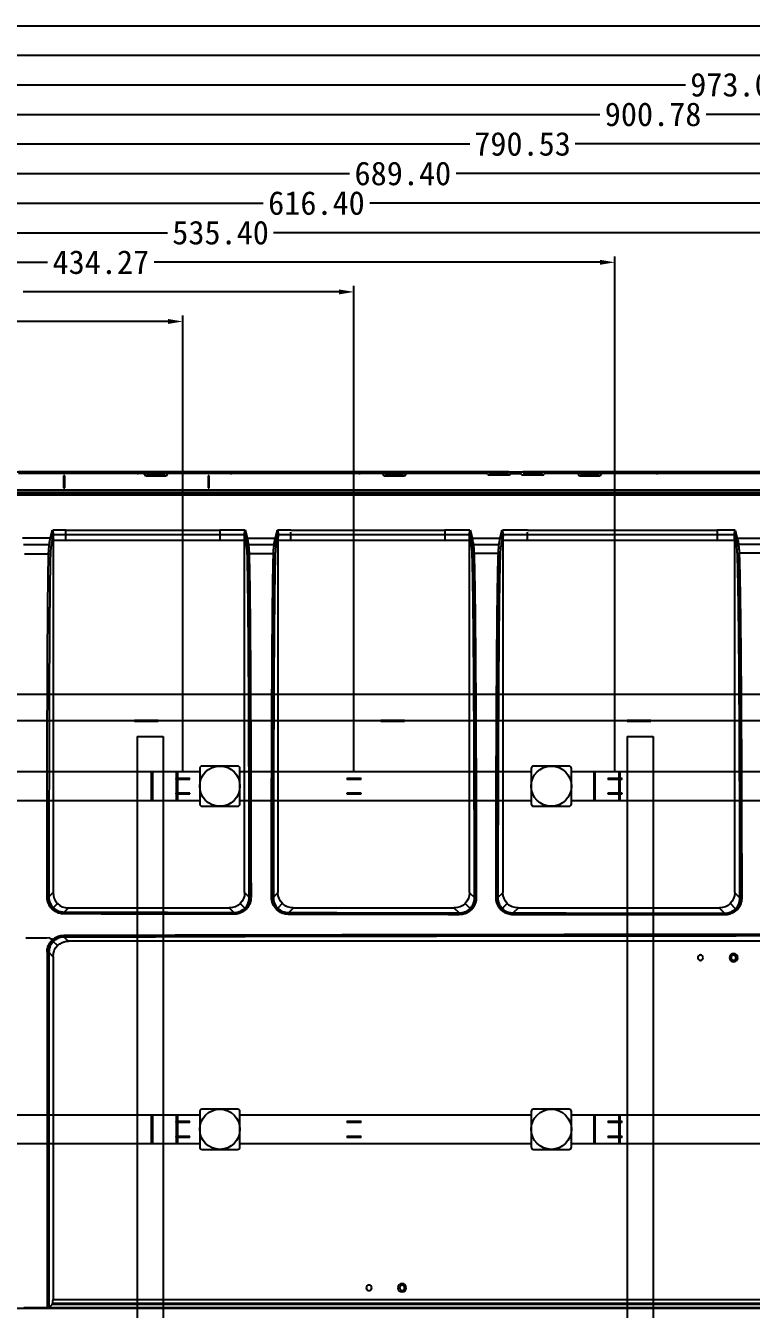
# Model space of a CAD drawing. Header units: millimetres. Extents: x 10037 to 11393, y -913 to 246.
# Drawn here: x 10353 to 10660, y -301 to 241 of the extents above; entities that cross this region are included whole.
import ezdxf

# ---------------------------------------------------------------- set-up
doc = ezdxf.new("R2010")
doc.units = ezdxf.units.MM
doc.header["$LTSCALE"] = 46.255
doc.layers.get('0').update_dxf_attribs({"linetype": 'CONTINUOUS'})
doc.layers.add('1', color=7, linetype='CONTINUOUS', true_color=0xffffff)
doc.styles.get("Standard").update_dxf_attribs({"font": 'simfang.ttf'})

msp = doc.modelspace()

# ---------------------------------------------------------------- linework, layer by layer
at = {"color": 7}
for p, q in [((10174.27, 241.16), (10701.82, 241.16)), ((10174.27, 228.66), (10668.57, 228.66)), ((10174.27, 216.16), (10632.11, 216.16)), ((10174.27, 203.66), (10595.96, 203.66)), ((11062.55, 203.66), (10640.86, 203.66)), ((10174.27, 191.16), (10541, 191.16)), ((10952.3, 191.16), (10585.56, 191.16)), ((10174.27, 178.66), (10490.24, 178.66)), ((10851.17, 178.66), (10535.2, 178.66)), ((10174.27, 166.16), (10453.74, 166.16)), ((10778.17, 166.16), (10498.7, 166.16)), ((10174.27, 153.66), (10413.33, 153.66)), ((10697.17, 153.66), (10458.11, 153.66)), ((10174.27, 141.16), (10362.65, 141.16)), ((10596.04, 141.16), (10407.66, 141.16)), ((10602.29, -74.4), (10602.29, 143.66)), ((10492.04, -74.4), (10492.04, 131.16)), ((10485.79, 128.66), (10352.34, 128.66)), ((10413.54, 116.16), (10316.3, 116.16)), ((10419.79, -74.4), (10419.79, 118.66))]:
    msp.add_line(p, q, dxfattribs=at)
at = {"color": 2}
msp.add_line((10168.02, 52.6), (11392.82, 52.6), dxfattribs=at)
at = {"color": 1}
for p, q in [((11306.42, -41.49), (10254.42, -41.49)), ((10254.42, -52.49), (11306.42, -52.49)), ((10400.52, -59.2), (10400.52, -533)), ((10400.52, -59.2), (10411.52, -59.2)), ((10411.52, -59.2), (10411.52, -533)), ((10607.52, -59.2), (10607.52, -533)), ((10607.52, -59.2), (10618.52, -59.2)), ((10618.52, -59.2), (10618.52, -533))]:
    msp.add_line(p, q, dxfattribs=at)
at = {"color": 3}
for p, q in [((10426.92, -74.2), (10304.92, -74.2)), ((10406.46, -74.2), (10406.46, -86.2)), ((10406.96, -74.2), (10406.96, -86.2)), ((10416.96, -74.2), (10416.96, -86.2)), ((10417.46, -74.2), (10417.46, -86.2)), ((10426.92, -72.7), (10426.92, -87.7)), ((10442.92, -71.7), (10427.92, -71.7)), ((10443.92, -87.7), (10443.92, -72.7)), ((10566.92, -74.2), (10443.92, -74.2)), ((10566.92, -72.7), (10566.92, -87.7)), ((10582.92, -71.7), (10567.92, -71.7)), ((10583.92, -87.7), (10583.92, -72.7)), ((10706.92, -74.2), (10583.92, -74.2)), ((10593.38, -74.2), (10593.38, -86.2)), ((10593.88, -74.2), (10593.88, -86.2)), ((10603.88, -74.2), (10603.88, -86.2)), ((10604.38, -74.2), (10604.38, -86.2)), ((10304.92, -86.2), (10426.92, -86.2)), ((10443.92, -86.2), (10566.92, -86.2)), ((10583.92, -86.2), (10706.92, -86.2)), ((10427.92, -88.7), (10442.92, -88.7)), ((10567.92, -88.7), (10582.92, -88.7)), ((10442.92, -216.7), (10427.92, -216.7)), ((10582.92, -216.7), (10567.92, -216.7)), ((10426.92, -219.2), (10304.92, -219.2)), ((10406.46, -219.2), (10406.46, -231.2)), ((10406.96, -219.2), (10406.96, -231.2)), ((10416.96, -219.2), (10416.96, -231.2)), ((10417.46, -219.2), (10417.46, -231.2)), ((10426.92, -217.7), (10426.92, -232.7)), ((10443.92, -232.7), (10443.92, -217.7)), ((10566.92, -219.2), (10443.92, -219.2)), ((10566.92, -217.7), (10566.92, -232.7)), ((10583.92, -232.7), (10583.92, -217.7)), ((10706.92, -219.2), (10583.92, -219.2)), ((10593.38, -219.2), (10593.38, -231.2)), ((10593.88, -219.2), (10593.88, -231.2)), ((10603.88, -219.2), (10603.88, -231.2)), ((10604.38, -219.2), (10604.38, -231.2)), ((10304.92, -231.2), (10426.92, -231.2)), ((10443.92, -231.2), (10566.92, -231.2)), ((10583.92, -231.2), (10706.92, -231.2)), ((10427.92, -233.7), (10442.92, -233.7)), ((10567.92, -233.7), (10582.92, -233.7))]:
    msp.add_line(p, q, dxfattribs=at)
for centre in [(10435.42, -80.2), (10575.42, -80.2), (10435.42, -225.2), (10575.42, -225.2)]:
    msp.add_circle(centre, 8.5, dxfattribs=at)
for centre, start, end in [((10427.92, -72.7), 90, 180), ((10442.92, -72.7), 0, 90), ((10567.92, -72.7), 90, 180), ((10582.92, -72.7), 0, 90), ((10427.92, -87.7), 180, 270), ((10442.92, -87.7), 270, 0), ((10567.92, -87.7), 180, 270), ((10582.92, -87.7), 270, 0), ((10427.92, -217.7), 90, 180), ((10442.92, -217.7), 0, 90), ((10567.92, -217.7), 90, 180), ((10582.92, -217.7), 0, 90), ((10427.92, -232.7), 180, 270), ((10442.92, -232.7), 270, 0), ((10567.92, -232.7), 180, 270), ((10582.92, -232.7), 270, 0)]:
    msp.add_arc(centre, 1, start, end, dxfattribs=at)
at = {"color": 7}
for points in [[(10596.04, 142.2), (10596.04, 140.12), (10602.29, 141.16)], [(10485.79, 129.7), (10485.79, 127.62), (10492.04, 128.66)], [(10413.54, 117.2), (10413.54, 115.12), (10419.79, 116.16)]]:
    msp.add_solid(points, dxfattribs=at)
at = {"layer": '1', "color": 7, "linetype": 'Continuous'}
for p, q in [((10400.42, 52.6), (10350.42, 52.6)), ((10400.42, 51.9), (10350.42, 51.9)), ((10369.92, 50.9), (10369.42, 50.9)), ((10369.42, 50.9), (10369.42, 45.9)), ((10369.92, 45.9), (10369.92, 50.9)), ((10400.42, 51.9), (10400.42, 52.6)), ((10400.92, 52.6), (10400.42, 52.6)), ((10400.42, 51.9), (10400.92, 51.9)), ((10402.42, 52.6), (10400.92, 52.6)), ((10400.92, 52.55), (10400.92, 51.95)), ((10402.42, 51.9), (10400.92, 51.9)), ((10403.42, 52.6), (10402.42, 52.6)), ((10402.42, 51.9), (10402.42, 52.6)), ((10403.42, 51.9), (10402.42, 51.9)), ((10413.42, 52.6), (10403.42, 52.6)), ((10403.42, 52.6), (10403.42, 52.2)), ((10413.42, 52.2), (10403.42, 52.2)), ((10403.42, 51.9), (10403.42, 52.2)), ((10413.42, 51.9), (10403.42, 51.9)), ((10404.13, 50.8), (10403.5, 51.9)), ((10412.7, 50.8), (10404.13, 50.8)), ((10404.42, 51.9), (10404.6, 51.6)), ((10412.24, 51.6), (10404.6, 51.6)), ((10405, 51.64), (10404.86, 51.9)), ((10411.98, 51.9), (10411.83, 51.64)), ((10412.41, 51.9), (10412.24, 51.6)), ((10413.34, 51.9), (10412.7, 50.8)), ((10414.42, 52.6), (10413.42, 52.6)), ((10413.42, 52.2), (10413.42, 52.6)), ((10413.42, 51.9), (10413.42, 52.2)), ((10414.42, 51.9), (10413.42, 51.9)), ((10439.92, 52.6), (10414.42, 52.6)), ((10414.42, 51.9), (10414.42, 52.6)), ((10439.92, 51.9), (10414.42, 51.9)), ((10430.92, 50.9), (10430.42, 50.9)), ((10430.42, 50.9), (10430.42, 45.9)), ((10430.92, 45.9), (10430.92, 50.9)), ((10440.42, 52.6), (10439.92, 52.6)), ((10439.92, 51.95), (10439.92, 52.55)), ((10439.92, 51.9), (10440.42, 51.9)), ((10494.17, 52.6), (10440.42, 52.6)), ((10440.42, 52.6), (10440.42, 51.9)), ((10494.17, 51.9), (10440.42, 51.9)), ((10494.17, 51.9), (10494.17, 52.6)), ((10494.67, 52.6), (10494.17, 52.6)), ((10494.17, 51.9), (10494.67, 51.9)), ((10503.17, 52.6), (10494.67, 52.6)), ((10494.67, 52.55), (10494.67, 51.95)), ((10503.17, 51.9), (10494.67, 51.9)), ((10504.17, 52.6), (10503.17, 52.6)), ((10503.17, 51.9), (10503.17, 52.6)), ((10504.17, 51.9), (10503.17, 51.9)), ((10514.17, 52.6), (10504.17, 52.6)), ((10504.17, 52.6), (10504.17, 52.2)), ((10514.17, 52.2), (10504.17, 52.2)), ((10504.17, 51.9), (10504.17, 52.2)), ((10514.17, 51.9), (10504.17, 51.9)), ((10504.88, 50.8), (10504.25, 51.9)), ((10513.45, 50.8), (10504.88, 50.8)), ((10505.17, 51.9), (10505.35, 51.6)), ((10512.99, 51.6), (10505.35, 51.6)), ((10505.75, 51.64), (10505.61, 51.9)), ((10512.73, 51.9), (10512.58, 51.64)), ((10513.16, 51.9), (10512.99, 51.6)), ((10514.09, 51.9), (10513.45, 50.8)), ((10515.17, 52.6), (10514.17, 52.6)), ((10514.17, 52.2), (10514.17, 52.6)), ((10514.17, 51.9), (10514.17, 52.2)), ((10515.17, 51.9), (10514.17, 51.9)), ((10549.17, 52.6), (10515.17, 52.6)), ((10515.17, 51.9), (10515.17, 52.6)), ((10548.48, 51.9), (10515.17, 51.9)), ((10548.59, 51.3), (10548.48, 51.9)), ((10548.59, 51.3), (10549.42, 51.3)), ((10550.15, 52.6), (10549.17, 52.6)), ((10549.17, 52.6), (10549.26, 52.1)), ((10549.26, 52.1), (10549.42, 52.1)), ((10549.42, 52.1), (10551.84, 52.1)), ((10549.42, 51.3), (10549.42, 52.1)), ((10549.42, 51.3), (10558, 51.3)), ((10556.43, 52.6), (10550.15, 52.6)), ((10550.16, 52.55), (10550.23, 52.15)), ((10551.92, 52.4), (10551.84, 52.1)), ((10551.84, 52.1), (10554, 52.1)), ((10553.92, 52.4), (10551.92, 52.4)), ((10554, 52.1), (10553.92, 52.4)), ((10554, 52.1), (10557.33, 52.1)), ((10556.42, 52.55), (10556.35, 52.15)), ((10557.42, 52.6), (10556.43, 52.6)), ((10557.33, 52.1), (10557.42, 52.6)), ((10557.42, 52.6), (10563.42, 52.6)), ((10558, 51.3), (10558.11, 51.9)), ((10558.11, 51.9), (10562.73, 51.9)), ((10562.84, 51.3), (10562.73, 51.9)), ((10562.84, 51.3), (10571.42, 51.3)), ((10564.4, 52.6), (10563.42, 52.6)), ((10563.51, 52.1), (10563.42, 52.6)), ((10563.51, 52.1), (10566.84, 52.1)), ((10570.68, 52.6), (10564.4, 52.6)), ((10564.41, 52.55), (10564.48, 52.15)), ((10566.92, 52.4), (10566.84, 52.1)), ((10566.84, 52.1), (10569, 52.1)), ((10568.92, 52.4), (10566.92, 52.4)), ((10569, 52.1), (10568.92, 52.4)), ((10569, 52.1), (10571.42, 52.1)), ((10570.67, 52.55), (10570.6, 52.15)), ((10571.67, 52.6), (10570.68, 52.6)), ((10571.42, 52.1), (10571.58, 52.1)), ((10571.42, 51.3), (10571.42, 52.1)), ((10571.42, 51.3), (10572.25, 51.3)), ((10571.58, 52.1), (10571.67, 52.6)), ((10585.67, 52.6), (10571.67, 52.6)), ((10572.25, 51.3), (10572.36, 51.9)), ((10585.67, 51.9), (10572.36, 51.9)), ((10586.67, 52.6), (10585.67, 52.6)), ((10585.67, 51.9), (10585.67, 52.6)), ((10586.67, 51.9), (10585.67, 51.9)), ((10596.67, 52.6), (10586.67, 52.6)), ((10586.67, 52.6), (10586.67, 52.2)), ((10596.67, 52.2), (10586.67, 52.2)), ((10586.67, 51.9), (10586.67, 52.2)), ((10596.67, 51.9), (10586.67, 51.9)), ((10587.38, 50.8), (10586.75, 51.9)), ((10595.95, 50.8), (10587.38, 50.8)), ((10587.67, 51.9), (10587.85, 51.6)), ((10595.49, 51.6), (10587.85, 51.6)), ((10588.25, 51.64), (10588.11, 51.9)), ((10595.23, 51.9), (10595.08, 51.64)), ((10595.66, 51.9), (10595.49, 51.6)), ((10596.59, 51.9), (10595.95, 50.8)), ((10597.67, 52.6), (10596.67, 52.6)), ((10596.67, 52.2), (10596.67, 52.6)), ((10596.67, 51.9), (10596.67, 52.2)), ((10597.67, 51.9), (10596.67, 51.9)), ((10619.92, 52.6), (10597.67, 52.6)), ((10597.67, 51.9), (10597.67, 52.6)), ((10619.92, 51.9), (10597.67, 51.9)), ((10620.42, 52.6), (10619.92, 52.6)), ((10619.92, 51.95), (10619.92, 52.55)), ((10619.92, 51.9), (10620.42, 51.9)), ((10704.17, 52.6), (10620.42, 52.6)), ((10620.42, 52.6), (10620.42, 51.9)), ((10704.17, 51.9), (10620.42, 51.9)), ((10178.28, 45.08), (11382.56, 45.08)), ((10178.28, 44.07), (11382.56, 44.07)), ((10178.28, 43.9), (11382.56, 43.9)), ((10369.42, 45.9), (10369.92, 45.9)), ((10430.42, 45.9), (10430.92, 45.9)), ((11381.14, 43.03), (10179.69, 43.03)), ((10179.69, 42.97), (11381.14, 42.97)), ((10363.88, 24.74), (10364.73, 27.91)), ((10370.42, 27.96), (10364.8, 27.96)), ((10370.42, 23.72), (10370.42, 27.96)), ((10370.42, 27.96), (10435.42, 27.96)), ((10446.04, 27.96), (10435.42, 27.96)), ((10435.42, 27.96), (10435.42, 23.72)), ((10446.1, 27.91), (10446.96, 24.71)), ((10458.87, 24.7), (10459.73, 27.91)), ((10465.42, 27.96), (10459.8, 27.96)), ((10465.42, 27.96), (10530.42, 27.96)), ((10465.42, 23.72), (10465.42, 27.15)), ((10541.04, 27.96), (10530.42, 27.96)), ((10530.42, 27.92), (10530.42, 23.72)), ((10541.1, 27.91), (10541.97, 24.68)), ((10553.87, 24.68), (10554.73, 27.91)), ((10565.42, 27.96), (10554.8, 27.96)), ((10565.42, 27.96), (10645.42, 27.96)), ((10565.42, 23.72), (10565.42, 27.15)), ((10653.04, 27.96), (10645.42, 27.96)), ((10645.42, 27.92), (10645.42, 23.72)), ((10653.1, 27.91), (10653.97, 24.66)), ((10352.47, 21.92), (10363.36, 21.92)), ((10364.47, 24.41), (10365.01, 26.42)), ((10365.02, 25.53), (10364.66, 24.17)), ((10364.95, 23.72), (10364.95, -125.19)), ((10365, 23.72), (10370.42, 23.72)), ((10365.09, 26.21), (10370.42, 26.21)), ((10370.42, 26.21), (10435.42, 26.21)), ((10370.42, 23.72), (10435.42, 23.72)), ((10435.42, 26.21), (10445.74, 26.21)), ((10435.42, 23.72), (10445.83, 23.72)), ((10446.19, 24.14), (10445.82, 25.53)), ((10445.83, 26.42), (10446.37, 24.38)), ((10445.88, -125.19), (10445.88, 23.72)), ((10447.47, 21.95), (10458.36, 21.95)), ((10458.85, 22.09), (10460.01, 26.42)), ((10459.04, 20.95), (10458.85, 22.09)), ((10460.02, 25.53), (10459.65, 24.14)), ((10459.95, 23.72), (10459.95, -125.19)), ((10460, 23.72), (10465.42, 23.72)), ((10460.09, 26.21), (10465.42, 26.21)), ((10465.42, 26.21), (10530.42, 26.21)), ((10465.42, 23.72), (10530.42, 23.72)), ((10530.42, 26.21), (10540.74, 26.21)), ((10530.42, 23.72), (10540.83, 23.72)), ((10541.2, 24.12), (10540.82, 25.53)), ((10540.83, 26.42), (10542.69, 19.47)), ((10540.88, -125.19), (10540.88, 23.72)), ((10542.47, 21.98), (10553.36, 21.98)), ((10554.46, 24.35), (10555.01, 26.42)), ((10555.02, 25.53), (10554.64, 24.11)), ((10554.95, 23.72), (10554.95, -125.19)), ((10555, 23.72), (10565.42, 23.72)), ((10555.09, 26.21), (10565.42, 26.21)), ((10565.42, 26.21), (10645.42, 26.21)), ((10565.42, 23.72), (10645.42, 23.72)), ((10645.42, 26.21), (10652.74, 26.21)), ((10645.42, 23.72), (10652.83, 23.72)), ((10653.2, 24.09), (10652.82, 25.53)), ((10652.83, 26.42), (10654.19, 21.33)), ((10652.88, -125.19), (10652.88, 23.72)), ((10654.47, 22.01), (10665.37, 22.01)), ((10653.76, 21.49), (10654.19, 21.33)), ((10409.42, -52.49), (10399.42, -52.49)), ((10399.42, -52.49), (10399.42, -52.7)), ((10399.42, -52.7), (10409.42, -52.7)), ((10409.42, -52.7), (10409.42, -52.49)), ((10513.42, -52.49), (10503.42, -52.49)), ((10503.42, -52.49), (10503.42, -52.7)), ((10503.42, -52.7), (10513.42, -52.7)), ((10513.42, -52.7), (10513.42, -52.49)), ((10617.42, -52.49), (10607.42, -52.49)), ((10607.42, -52.49), (10607.42, -52.7)), ((10607.42, -52.7), (10617.42, -52.7)), ((10617.42, -52.7), (10617.42, -52.49)), ((10422.79, -76.9), (10416.79, -76.9)), ((10416.79, -76.9), (10416.79, -77.2)), ((10416.79, -77.2), (10422.79, -77.2)), ((10422.79, -77.2), (10422.79, -76.9)), ((10495.04, -76.9), (10489.04, -76.9)), ((10489.04, -76.9), (10489.04, -77.2)), ((10489.04, -77.2), (10495.04, -77.2)), ((10495.04, -77.2), (10495.04, -76.9)), ((10605.29, -76.9), (10599.29, -76.9)), ((10599.29, -76.9), (10599.29, -77.2)), ((10599.29, -77.2), (10605.29, -77.2)), ((10605.29, -77.2), (10605.29, -76.9)), ((10422.79, -83.2), (10416.79, -83.2)), ((10416.79, -83.2), (10416.79, -83.5)), ((10416.79, -83.5), (10422.79, -83.5)), ((10422.79, -83.5), (10422.79, -83.2)), ((10495.04, -83.2), (10489.04, -83.2)), ((10489.04, -83.2), (10489.04, -83.5)), ((10489.04, -83.5), (10495.04, -83.5)), ((10495.04, -83.5), (10495.04, -83.2)), ((10605.29, -83.2), (10599.29, -83.2)), ((10599.29, -83.2), (10599.29, -83.5)), ((10599.29, -83.5), (10605.29, -83.5)), ((10605.29, -83.5), (10605.29, -83.2)), ((10363.25, -126.9), (10364.92, -125.23)), ((10366.79, -129.83), (10365.06, -131.56)), ((10445.96, -131.74), (10444.05, -129.83)), ((10445.92, -125.23), (10447.77, -127.09)), ((10458.05, -127.1), (10459.92, -125.23)), ((10461.79, -129.83), (10459.85, -131.77)), ((10541.12, -131.9), (10539.05, -129.83)), ((10540.92, -125.23), (10542.93, -127.24)), ((10552.89, -127.25), (10554.92, -125.23)), ((10556.79, -129.83), (10554.7, -131.92)), ((10653.24, -132.02), (10651.05, -129.83)), ((10652.92, -125.23), (10655.05, -127.36)), ((10371.39, -131.7), (10369.7, -133.39)), ((10371.42, -131.67), (10439.41, -131.67)), ((10441.29, -133.55), (10439.45, -131.7)), ((10466.39, -131.7), (10464.5, -133.59)), ((10466.42, -131.67), (10534.41, -131.67)), ((10536.46, -133.71), (10534.45, -131.7)), ((10561.39, -131.7), (10559.35, -133.74)), ((10561.42, -131.67), (10646.41, -131.67)), ((10648.58, -133.83), (10646.45, -131.7)), ((10366.79, -147.57), (10365.06, -145.84)), ((10369.7, -144.01), (10371.39, -145.7)), ((10370.78, -143.93), (10408.29, -143.88)), ((11189.41, -145.74), (10371.42, -145.74)), ((10363.05, -150.47), (10363.08, -300.61)), ((10364.92, -152.17), (10363.25, -150.5)), ((10364.95, -152.21), (10364.95, -297.19)), ((10651.36, -152.7), (10650.66, -152.7)), ((10653.48, -152.7), (10654.18, -152.7)), ((10422.79, -221.9), (10416.79, -221.9)), ((10416.79, -221.9), (10416.79, -222.2)), ((10416.79, -222.2), (10422.79, -222.2)), ((10422.79, -222.2), (10422.79, -221.9)), ((10495.04, -221.9), (10489.04, -221.9)), ((10489.04, -221.9), (10489.04, -222.2)), ((10489.04, -222.2), (10495.04, -222.2)), ((10495.04, -222.2), (10495.04, -221.9)), ((10605.29, -221.9), (10599.29, -221.9)), ((10599.29, -221.9), (10599.29, -222.2)), ((10599.29, -222.2), (10605.29, -222.2)), ((10605.29, -222.2), (10605.29, -221.9)), ((10422.79, -228.2), (10416.79, -228.2)), ((10416.79, -228.2), (10416.79, -228.5)), ((10416.79, -228.5), (10422.79, -228.5)), ((10422.79, -228.5), (10422.79, -228.2)), ((10495.04, -228.2), (10489.04, -228.2)), ((10489.04, -228.2), (10489.04, -228.5)), ((10489.04, -228.5), (10495.04, -228.5)), ((10495.04, -228.5), (10495.04, -228.2)), ((10605.29, -228.2), (10599.29, -228.2)), ((10599.29, -228.2), (10599.29, -228.5)), ((10599.29, -228.5), (10605.29, -228.5)), ((10605.29, -228.5), (10605.29, -228.2)), ((10511.36, -292.2), (10510.66, -292.2)), ((10513.48, -292.2), (10514.18, -292.2)), ((10364.95, -297.19), (11195.88, -297.19)), ((10295.32, -300.75), (11265.52, -300.75)), ((10363.16, -300.67), (10352.67, -300.67)), ((10364.52, -299.31), (10363.24, -300.59)), ((11196.32, -299.31), (10364.52, -299.31)), ((11196.09, -298.88), (10364.74, -298.88))]:
    msp.add_line(p, q, dxfattribs=at)
at = {"layer": '1', "color": 5, "linetype": 'Continuous'}
msp.add_line((11381.14, 42.75), (10179.69, 42.75), dxfattribs=at)
at = {"layer": '1', "color": 7, "linetype": 'Continuous'}
for centre, radius, start, end in [((10638.42, -152.7), 1.15, 0, 180), ((10652.42, -152.7), 1.76, 0, 180), ((10652.42, -152.7), 1.06, 0, 180), ((10638.42, -152.7), 1.15, 180, 0), ((10652.42, -152.7), 1.76, 180, 0), ((10652.42, -152.7), 1.06, 180, 0), ((10498.42, -292.2), 1.15, 0, 180), ((10498.42, -292.2), 1.15, 180, 0), ((10512.42, -292.2), 1.76, 0, 180), ((10512.42, -292.2), 1.76, 180, 0), ((10512.42, -292.2), 1.06, 0, 180), ((10512.42, -292.2), 1.06, 180, 0)]:
    msp.add_arc(centre, radius, start, end, dxfattribs=at)
for centre, major_axis, ratio, start_param, end_param in [((10366.56, 23.72), (0, 6), 0.267949, 1.256501, 1.570796), ((10444.28, 23.72), (0, 6), 0.267949, 4.712389, 5.026684), ((10461.56, 23.72), (0, 6), 0.267949, 1.256501, 1.570796), ((10539.28, 23.72), (0, 6), 0.267949, 4.712389, 5.026684), ((10556.56, 23.72), (0, 6), 0.267949, 1.256501, 1.570796), ((10651.28, 23.72), (0, 6), 0.267949, 4.712389, 5.026684), ((10553.05, 17.97), (-0.8, 0.027), 0.126322, 3.405556, 4.716913), ((10371.89, -124.73), (-5.07, -5.07), 0.935113, 5.531306, 7.035065), ((10364.36, -297.19), (0, 2.2), 0.267949, 3.403392, 4.712389)]:
    msp.add_ellipse(centre, major_axis=major_axis, ratio=ratio, start_param=start_param, end_param=end_param, dxfattribs=at)
at = {"layer": '1', "color": 7, "linetype": 'Continuous', "extrusion": (0, 0, -1)}
for centre, major_axis in [((10438.95, -124.73), (-5.07, 5.07)), ((10466.89, -124.73), (5.07, 5.07)), ((10533.95, -124.73), (-5.07, 5.07)), ((10561.89, -124.73), (5.07, 5.07)), ((10645.95, -124.73), (-5.07, 5.07)), ((10371.89, -152.67), (5.07, -5.07))]:
    msp.add_ellipse(centre, major_axis=major_axis, ratio=0.935113, start_param=2.389713, end_param=3.893472, dxfattribs=at)
at = {"layer": '1', "color": 7, "linetype": 'Continuous'}
for points, degree, knots in [([(10364.75, 27.96), (10364.75, 27.96), (10364.75, 27.96), (10364.84, 27.62), (10364.92, 27.24), (10365.04, 26.44), (10365.07, 26.01), (10365.03, 25.58)], 3, [0, 0, 0, 0, 0.005505, 0.005505, 0.513093, 0.513093, 1, 1, 1, 1]), ([(10445.8, 25.58), (10445.77, 26.01), (10445.8, 26.44), (10445.91, 27.24), (10446, 27.62), (10446.09, 27.96), (10446.09, 27.96), (10446.09, 27.96)], 3, [0, 0, 0, 0, 0.486907, 0.486907, 0.994495, 0.994495, 1, 1, 1, 1]), ([(10459.75, 27.96), (10459.75, 27.96), (10459.75, 27.96), (10459.84, 27.62), (10459.92, 27.24), (10460.04, 26.44), (10460.07, 26.01), (10460.03, 25.58)], 3, [0, 0, 0, 0, 0.005505, 0.005505, 0.513093, 0.513093, 1, 1, 1, 1]), ([(10540.8, 25.58), (10540.77, 26.01), (10540.8, 26.44), (10540.91, 27.24), (10541, 27.62), (10541.09, 27.96), (10541.09, 27.96), (10541.09, 27.96)], 3, [0, 0, 0, 0, 0.486907, 0.486907, 0.994495, 0.994495, 1, 1, 1, 1]), ([(10554.75, 27.96), (10554.75, 27.96), (10554.75, 27.96), (10554.84, 27.62), (10554.92, 27.24), (10555.04, 26.44), (10555.07, 26.01), (10555.03, 25.58)], 3, [0, 0, 0, 0, 0.005505, 0.005505, 0.513093, 0.513093, 1, 1, 1, 1]), ([(10652.8, 25.58), (10652.77, 26.01), (10652.8, 26.44), (10652.91, 27.24), (10653, 27.62), (10653.09, 27.96), (10653.09, 27.96), (10653.09, 27.96)], 3, [0, 0, 0, 0, 0.486907, 0.486907, 0.994495, 0.994495, 1, 1, 1, 1]), ([(10363.06, 17.86), (10363.08, 18.26), (10363.1, 19.1), (10363.19, 20.32), (10363.33, 21.71), (10363.54, 23.21), (10363.75, 24.16), (10363.86, 24.64)], 3, [0, 0, 0, 0, 0.158974, 0.32719, 0.497348, 0.744694, 1, 1, 1, 1]), ([(10447.01, 17.89), (10446.95, 19.64), (10446.54, 22.8), (10446.21, 24.05)], 2, [0, 0, 0, 0.501255, 1, 1, 1]), ([(10447.16, 17.93), (10447.16, 18.21), (10447.15, 18.48), (10447.08, 19.73), (10447, 20.7), (10446.77, 22.49), (10446.62, 23.32), (10446.42, 24.18), (10446.4, 24.28), (10446.37, 24.38)], 3, [0, 0, 0, 0, 0.114858, 0.114858, 0.529088, 0.529088, 0.943318, 0.943318, 1, 1, 1, 1]), ([(10446.99, 24.61), (10447.06, 24.3), (10447.2, 23.68), (10447.38, 22.65), (10447.55, 21.36), (10447.7, 19.82), (10447.75, 18.58), (10447.78, 17.98)], 3, [0, 0, 0, 0, 0.169227, 0.340517, 0.503305, 0.757765, 1, 1, 1, 1]), ([(10458.06, 17.99), (10458.07, 18.39), (10458.1, 19.2), (10458.19, 20.39), (10458.33, 21.75), (10458.54, 23.21), (10458.74, 24.14), (10458.85, 24.61)], 3, [0, 0, 0, 0, 0.158273, 0.32647, 0.497222, 0.744438, 1, 1, 1, 1]), ([(10541.58, 22.6), (10541.88, 21.95), (10541.88, 20.94), (10542.36, 19.91), (10542.43, 19.77), (10542.54, 19.62), (10542.55, 19.61), (10542.56, 19.6)], 3, [0, 0, 0, 0, 0.849495, 0.849495, 0.988748, 0.988748, 1, 1, 1, 1]), ([(10541.99, 24.58), (10542.06, 24.28), (10542.2, 23.68), (10542.38, 22.67), (10542.55, 21.41), (10542.7, 19.9), (10542.76, 18.69), (10542.78, 18.11)], 3, [0, 0, 0, 0, 0.168963, 0.340276, 0.503226, 0.757949, 1, 1, 1, 1]), ([(10553.05, 18.12), (10553.07, 18.5), (10553.1, 19.29), (10553.19, 20.46), (10553.33, 21.78), (10553.54, 23.21), (10553.74, 24.12), (10553.84, 24.58)], 3, [0, 0, 0, 0, 0.158278, 0.326555, 0.497349, 0.744728, 1, 1, 1, 1]), ([(10654, 24.56), (10654.07, 24.27), (10654.2, 23.68), (10654.38, 22.69), (10654.55, 21.47), (10654.7, 19.99), (10654.75, 18.82), (10654.78, 18.24)], 3, [0, 0, 0, 0, 0.168446, 0.339799, 0.503209, 0.758094, 1, 1, 1, 1]), ([(10362.43, -126.85), (10362.43, -119.31), (10362.44, -104.81), (10362.46, -83.95), (10362.49, -64.9), (10362.54, -47.67), (10362.59, -32.28), (10362.66, -18.71), (10362.74, -6.98), (10362.83, 2.92), (10362.92, 10.99), (10363.02, 15.74), (10363.06, 17.81)], 3, [0, 0, 0, 0, 0.156359, 0.30067, 0.432345, 0.551384, 0.657782, 0.751549, 0.83267, 0.901123, 0.956952, 1, 1, 1, 1]), ([(10447.97, -127.12), (10447.95, -105.88), (10447.92, -84.65), (10447.8, -45.39), (10447.74, -27.38), (10447.54, -4.88), (10447.49, -0.38), (10447.37, 8.61), (10447.31, 13.1), (10447.17, 17.68), (10447.17, 17.78), (10447.17, 17.88)], 3, [0, 0, 0, 0, 0.43902, 0.43902, 0.811614, 0.811614, 0.904762, 0.904762, 0.99791, 0.99791, 1, 1, 1, 1]), ([(10447.78, 17.93), (10447.82, 16.37), (10447.91, 12.78), (10448.01, 6.71), (10448.11, -0.69), (10448.19, -9.44), (10448.27, -19.53), (10448.34, -30.95), (10448.4, -43.72), (10448.45, -57.81), (10448.5, -73.25), (10448.53, -90.02), (10448.56, -108.09), (10448.57, -120.58), (10448.58, -127.03)], 3, [0, 0, 0, 0, 0.032608, 0.074541, 0.125684, 0.186042, 0.255631, 0.334433, 0.422438, 0.519655, 0.626081, 0.741713, 0.866552, 1, 1, 1, 1]), ([(10458.02, 17.95), (10456.32, 17.94), (10452.92, 17.94), (10449.52, 17.94), (10447.81, 17.93)], 3, [0, 0, 0, 0, 0.5, 1, 1, 1, 1]), ([(10457.23, -127.06), (10457.25, -111.54), (10457.27, -82.5), (10457.39, -48.8), (10457.5, -26.56), (10457.59, -14.32), (10457.68, -3.8), (10457.79, 4.99), (10457.9, 12.05), (10458.01, 16.17), (10458.05, 17.95)], 3, [0, 0, 0, 0, 0.321019, 0.600549, 0.696784, 0.781174, 0.853697, 0.914351, 0.963162, 1, 1, 1, 1]), ([(10458.67, 17.9), (10458.67, 17.82), (10458.66, 17.74), (10458.53, 13.19), (10458.46, 8.69), (10458.34, -0.3), (10458.29, -4.8), (10458.09, -27.33), (10458.02, -45.35), (10457.9, -84.63), (10457.87, -105.88), (10457.85, -127.14)], 3, [0, 0, 0, 0, 0.00166, 0.00166, 0.094829, 0.094829, 0.187998, 0.187998, 0.560673, 0.560673, 1, 1, 1, 1]), ([(10458.83, 17.81), (10458.82, 17.51), (10458.8, 16.89), (10458.77, 15.93), (10458.75, 14.92), (10458.73, 13.89), (10458.7, 12.83), (10458.68, 11.74), (10458.66, 10.61), (10458.64, 9.46), (10458.62, 8.27), (10458.6, 7.07), (10458.58, 5.84), (10458.57, 4.59), (10458.55, 3.33), (10458.53, 2.06), (10458.52, 0.76), (10458.5, -0.55), (10458.49, -1.88), (10458.47, -3.22), (10458.46, -4.59), (10458.44, -5.97), (10458.43, -7.36), (10458.42, -8.77), (10458.4, -10.21), (10458.39, -11.66), (10458.38, -13.12), (10458.37, -14.61), (10458.36, -16.11), (10458.34, -17.64), (10458.33, -19.19), (10458.32, -20.75), (10458.31, -22.33), (10458.3, -23.92), (10458.29, -25.53), (10458.28, -27.16), (10458.27, -28.8), (10458.26, -30.45), (10458.25, -32.11), (10458.24, -33.8), (10458.23, -35.5), (10458.23, -37.21), (10458.22, -38.94), (10458.21, -40.69), (10458.2, -42.46), (10458.19, -44.24), (10458.19, -46.05), (10458.18, -47.87), (10458.17, -49.7), (10458.16, -51.56), (10458.16, -53.44), (10458.15, -55.33), (10458.14, -57.25), (10458.14, -59.18), (10458.13, -61.13), (10458.12, -63.09), (10458.12, -65.07), (10458.11, -67.06), (10458.11, -69.07), (10458.1, -71.1), (10458.1, -73.14), (10458.09, -75.19), (10458.09, -77.27), (10458.08, -79.36), (10458.08, -81.46), (10458.07, -83.59), (10458.07, -85.73), (10458.06, -87.89), (10458.06, -90.07), (10458.05, -92.26), (10458.05, -94.48), (10458.05, -96.71), (10458.04, -98.96), (10458.04, -101.23), (10458.04, -103.52), (10458.03, -105.82), (10458.03, -108.14), (10458.03, -110.46), (10458.02, -112.8), (10458.02, -115.16), (10458.02, -117.52), (10458.02, -119.9), (10458.01, -122.3), (10458.01, -124.69), (10458.01, -126.29), (10458.01, -127.09)], 3, [0, 0, 0, 0, 0.011418, 0.023477, 0.035536, 0.047595, 0.059653, 0.071712, 0.083771, 0.09583, 0.107889, 0.119948, 0.132007, 0.144066, 0.156125, 0.168184, 0.180243, 0.192302, 0.204361, 0.21642, 0.228479, 0.240537, 0.252596, 0.264655, 0.276714, 0.288773, 0.300832, 0.312891, 0.32495, 0.337009, 0.349068, 0.361127, 0.373186, 0.385245, 0.397304, 0.409363, 0.421421, 0.43348, 0.445539, 0.457598, 0.469657, 0.481716, 0.493775, 0.505834, 0.517893, 0.529952, 0.542011, 0.55407, 0.566129, 0.578188, 0.590247, 0.602305, 0.614364, 0.626423, 0.638482, 0.650541, 0.6626, 0.674659, 0.686718, 0.698777, 0.710836, 0.722895, 0.734954, 0.747013, 0.759072, 0.771131, 0.783189, 0.795248, 0.807307, 0.819366, 0.831425, 0.843484, 0.855543, 0.867602, 0.879661, 0.89172, 0.903779, 0.915838, 0.927897, 0.939956, 0.952015, 0.964073, 0.976132, 0.988191, 1, 1, 1, 1]), ([(10542.97, -127.23), (10542.91, -67.19), (10542.67, -30.77), (10542.6, -21.55), (10542.53, -13.81), (10542.46, -6.03), (10542.38, 0.1), (10542.21, 11.93), (10542.01, 17.91)], 2, [0, 0, 0, 0.500415, 0.500415, 0.625573, 0.625573, 0.750731, 0.750731, 1, 1, 1]), ([(10543.12, -127.28), (10543.1, -105.98), (10543.06, -84.69), (10542.92, -45.37), (10542.84, -27.35), (10542.6, -4.86), (10542.54, -0.36), (10542.4, 8.62), (10542.33, 13.11), (10542.18, 17.72), (10542.17, 17.86), (10542.17, 18)], 3, [0, 0, 0, 0, 0.439287, 0.439287, 0.81117, 0.81117, 0.90414, 0.90414, 0.997111, 0.997111, 1, 1, 1, 1]), ([(10542.78, 18.06), (10542.83, 16.45), (10542.94, 12.8), (10543.05, 6.64), (10543.16, -0.85), (10543.27, -9.67), (10543.36, -19.8), (10543.44, -31.26), (10543.52, -44.04), (10543.58, -58.13), (10543.63, -73.55), (10543.68, -90.29), (10543.71, -108.31), (10543.73, -120.76), (10543.73, -127.19)], 3, [0, 0, 0, 0, 0.033354, 0.075891, 0.127507, 0.188205, 0.257998, 0.336868, 0.424807, 0.521821, 0.627908, 0.743066, 0.867295, 1, 1, 1, 1]), ([(10553.02, 18.07), (10551.32, 18.07), (10547.92, 18.06), (10544.52, 18.06), (10542.82, 18.06)], 3, [0, 0, 0, 0, 0.5, 1, 1, 1, 1]), ([(10552.08, -127.2), (10552.09, -119.54), (10552.11, -104.82), (10552.16, -83.67), (10552.21, -64.39), (10552.29, -47), (10552.38, -31.51), (10552.48, -17.91), (10552.59, -6.22), (10552.73, 3.58), (10552.86, 11.47), (10553, 16.08), (10553.05, 18.07)], 3, [0, 0, 0, 0, 0.158121, 0.30381, 0.43647, 0.556103, 0.662702, 0.756274, 0.836805, 0.904275, 0.958717, 1, 1, 1, 1]), ([(10553.67, 18.01), (10553.66, 17.9), (10553.66, 17.78), (10553.51, 13.21), (10553.43, 8.72), (10553.29, -0.27), (10553.23, -4.78), (10552.99, -27.3), (10552.91, -45.33), (10552.76, -84.67), (10552.72, -105.98), (10552.7, -127.29)], 3, [0, 0, 0, 0, 0.002378, 0.002378, 0.09538, 0.09538, 0.188381, 0.188381, 0.560387, 0.560387, 1, 1, 1, 1]), ([(10553.82, 17.92), (10553.82, 17.77), (10553.81, 17.44), (10553.79, 16.93), (10553.77, 16.38), (10553.76, 15.79), (10553.74, 15.19), (10553.72, 14.55), (10553.71, 13.89), (10553.69, 13.21), (10553.67, 12.53), (10553.66, 11.83), (10553.64, 11.11), (10553.63, 10.38), (10553.61, 9.63), (10553.6, 8.85), (10553.58, 8.06), (10553.57, 7.25), (10553.55, 6.43), (10553.54, 5.58), (10553.53, 4.72), (10553.51, 3.84), (10553.5, 2.95), (10553.48, 2.04), (10553.47, 1.11), (10553.46, 0.16), (10553.44, -0.8), (10553.43, -1.79), (10553.42, -2.79), (10553.41, -3.81), (10553.39, -4.84), (10553.38, -5.88), (10553.37, -6.94), (10553.36, -8), (10553.35, -9.09), (10553.33, -10.2), (10553.32, -11.34), (10553.31, -12.47), (10553.3, -13.62), (10553.29, -14.78), (10553.28, -15.95), (10553.27, -17.15), (10553.26, -18.37), (10553.25, -19.61), (10553.24, -20.85), (10553.23, -22.1), (10553.22, -23.36), (10553.21, -24.64), (10553.2, -25.95), (10553.19, -27.28), (10553.18, -28.62), (10553.17, -29.98), (10553.16, -31.34), (10553.15, -32.71), (10553.14, -34.09), (10553.13, -35.5), (10553.12, -36.93), (10553.12, -38.39), (10553.11, -39.85), (10553.1, -41.32), (10553.09, -42.81), (10553.08, -44.3), (10553.07, -45.81), (10553.07, -47.34), (10553.06, -48.87), (10553.05, -50.42), (10553.05, -51.99), (10553.04, -53.58), (10553.03, -55.21), (10553.02, -56.86), (10553.02, -58.5), (10553.01, -60.14), (10553, -61.77), (10553, -63.41), (10552.99, -65.12), (10552.99, -66.9), (10552.98, -68.66), (10552.97, -70.36), (10552.97, -72.05), (10552.96, -73.8), (10552.96, -75.6), (10552.95, -77.45), (10552.95, -79.32), (10552.94, -81.15), (10552.94, -82.92), (10552.93, -84.72), (10552.93, -86.59), (10552.92, -88.52), (10552.92, -90.48), (10552.91, -92.43), (10552.91, -94.36), (10552.91, -96.24), (10552.9, -98.13), (10552.9, -100.1), (10552.89, -102.14), (10552.89, -104.2), (10552.89, -106.24), (10552.88, -108.27), (10552.88, -110.28), (10552.88, -112.3), (10552.87, -114.34), (10552.87, -116.44), (10552.87, -118.59), (10552.87, -120.77), (10552.86, -122.95), (10552.86, -125.12), (10552.86, -126.54), (10552.86, -127.24)], 3, [0, 0, 0, 0, 0.008581, 0.018116, 0.027651, 0.037186, 0.046721, 0.056257, 0.065792, 0.075327, 0.084862, 0.094397, 0.103932, 0.113467, 0.123002, 0.132538, 0.142073, 0.151608, 0.161143, 0.170678, 0.180213, 0.189748, 0.199284, 0.208819, 0.218354, 0.227889, 0.237424, 0.246959, 0.256494, 0.266029, 0.275565, 0.2851, 0.294635, 0.30417, 0.313705, 0.32324, 0.332775, 0.342311, 0.351846, 0.361381, 0.370916, 0.380451, 0.389986, 0.399521, 0.409056, 0.418592, 0.428127, 0.437662, 0.447197, 0.456732, 0.466267, 0.475802, 0.485338, 0.494873, 0.504408, 0.513943, 0.523478, 0.533013, 0.542548, 0.552083, 0.561619, 0.571154, 0.580689, 0.590224, 0.599759, 0.609294, 0.618829, 0.628364, 0.6379, 0.647435, 0.65697, 0.666505, 0.67604, 0.685575, 0.69511, 0.704646, 0.714181, 0.723716, 0.733251, 0.742786, 0.752321, 0.761856, 0.771391, 0.780927, 0.790462, 0.799997, 0.809532, 0.819067, 0.828602, 0.838137, 0.847673, 0.857208, 0.866743, 0.876278, 0.885813, 0.895348, 0.904883, 0.914418, 0.923954, 0.933489, 0.943024, 0.952559, 0.962094, 0.971629, 0.981164, 0.9907, 1, 1, 1, 1]), ([(10654.66, -18.66), (10654.56, -8.77), (10654.45, -1.15), (10654.26, 11.54), (10654.01, 18.03)], 2, [0.6004943, 0.6004943, 0.6004943, 0.7506726, 0.7506726, 1, 1, 1]), ([(10655.24, -127.4), (10655.22, -106.06), (10655.19, -84.72), (10655.03, -45.35), (10654.93, -27.33), (10654.66, -4.84), (10654.6, -0.35), (10654.44, 8.63), (10654.35, 13.12), (10654.18, 17.77), (10654.18, 17.95), (10654.17, 18.13)], 3, [0, 0, 0, 0, 0.43938, 0.43938, 0.810615, 0.810615, 0.903424, 0.903424, 0.996232, 0.996232, 1, 1, 1, 1]), ([(10654.78, 18.19), (10654.83, 16.68), (10654.95, 13.28), (10655.07, 7.6), (10655.19, 0.81), (10655.3, -7.08), (10655.41, -16.08), (10655.5, -26.19), (10655.58, -37.39), (10655.65, -49.7), (10655.71, -63.11), (10655.76, -77.62), (10655.81, -93.23), (10655.84, -109.92), (10655.85, -121.4), (10655.86, -127.31)], 3, [0, 0, 0, 0, 0.031497, 0.070648, 0.117372, 0.171659, 0.233522, 0.302954, 0.37994, 0.464484, 0.556588, 0.656248, 0.763464, 0.878236, 1, 1, 1, 1]), ([(10665.02, 18.2), (10663.32, 18.2), (10659.92, 18.2), (10656.52, 18.2), (10654.82, 18.19)], 3, [0, 0, 0, 0, 0.5, 1, 1, 1, 1]), ([(10363.66, 8.56), (10363.62, 4.88), (10363.57, 0.55), (10363.51, -6.22), (10363.45, -15.45), (10363.37, -29.67), (10363.31, -49.41), (10363.22, -82.07), (10363.21, -126.94)], 2, [0.1066222, 0.1066222, 0.1066222, 0.1865889, 0.1865889, 0.3265306, 0.3265306, 0.5714286, 0.5714286, 1, 1, 1]), ([(10655.09, -127.35), (10655.03, -68.77), (10654.77, -32.58), (10654.72, -25.14), (10654.66, -18.66)], 2, [0, 0, 0, 0.5003754, 0.5003754, 0.6004943, 0.6004943, 0.6004943]), ([(10369.6, -134.2), (10369.51, -134.2), (10369.32, -134.19), (10368.97, -134.17), (10368.43, -134.11), (10367.69, -133.95), (10366.68, -133.61), (10365.58, -133.02), (10364.49, -132.13), (10363.6, -131.04), (10362.94, -129.78), (10362.6, -128.63), (10362.45, -127.69), (10362.44, -127.22), (10362.43, -126.99)], 3, [0, 0, 0, 0, 0.023062, 0.051407, 0.093714, 0.166957, 0.251127, 0.375582, 0.498745, 0.622107, 0.746799, 0.873886, 0.939106, 1, 1, 1, 1]), ([(10363.05, -126.94), (10363.05, -126.99), (10363.05, -127.04), (10363.05, -128.93), (10363.82, -130.73), (10366.37, -133.03), (10368.02, -133.61), (10369.66, -133.58)], 3, [0, 0, 0, 0, 0.015165, 0.015165, 0.532886, 0.532886, 1, 1, 1, 1]), ([(10363.21, -126.99), (10363.21, -127.84), (10363.53, -129.54), (10364.94, -131.69), (10366.72, -132.86), (10368.33, -133.35), (10369.18, -133.4), (10369.61, -133.42)], 3, [0, 0, 0, 0, 0.25362, 0.50051, 0.746805, 0.872714, 1, 1, 1, 1]), ([(10441.33, -133.74), (10442.95, -133.77), (10444.6, -133.22), (10447.2, -130.92), (10447.97, -129.11), (10447.97, -127.23), (10447.97, -127.17), (10447.97, -127.12)], 3, [0, 0, 0, 0, 0.465746, 0.465746, 0.985009, 0.985009, 1, 1, 1, 1]), ([(10448.58, -127.17), (10448.57, -127.4), (10448.55, -127.87), (10448.41, -128.81), (10448.07, -129.96), (10447.41, -131.21), (10446.52, -132.3), (10445.43, -133.19), (10444.18, -133.85), (10443.03, -134.19), (10442.19, -134.31), (10441.72, -134.35), (10441.49, -134.35), (10441.38, -134.35)], 3, [0, 0, 0, 0, 0.060739, 0.12558, 0.252428, 0.37683, 0.4998, 0.622907, 0.747387, 0.874407, 0.939325, 0.972181, 1, 1, 1, 1]), ([(10441.38, -133.58), (10441.82, -133.56), (10442.67, -133.52), (10444.3, -133.03), (10446.09, -131.87), (10447.25, -130.08), (10447.74, -128.46), (10447.79, -127.6), (10447.81, -127.18)], 3, [0, 0, 0, 0, 0.128307, 0.254699, 0.500683, 0.746324, 0.87234, 1, 1, 1, 1]), ([(10464.41, -134.39), (10463.94, -134.37), (10462.99, -134.31), (10461.18, -133.75), (10459.19, -132.43), (10457.87, -130.43), (10457.4, -128.84), (10457.25, -127.89), (10457.24, -127.42), (10457.23, -127.19)], 3, [0, 0, 0, 0, 0.124738, 0.252177, 0.498984, 0.746234, 0.873586, 0.938948, 1, 1, 1, 1]), ([(10457.85, -127.14), (10457.85, -127.19), (10457.85, -127.24), (10457.85, -129.09), (10458.61, -130.92), (10461.16, -133.23), (10462.82, -133.81), (10464.46, -133.78)], 3, [0, 0, 0, 0, 0.014872, 0.014872, 0.532796, 0.532796, 1, 1, 1, 1]), ([(10458.01, -127.19), (10458.03, -127.62), (10458.08, -128.48), (10458.57, -130.1), (10459.73, -131.89), (10461.52, -133.06), (10463.13, -133.56), (10463.98, -133.6), (10464.41, -133.63)], 3, [0, 0, 0, 0, 0.128096, 0.254696, 0.501163, 0.747035, 0.872735, 1, 1, 1, 1]), ([(10536.49, -133.9), (10538.11, -133.93), (10539.76, -133.38), (10542.36, -131.08), (10543.13, -129.27), (10543.12, -127.38), (10543.12, -127.33), (10543.12, -127.28)], 3, [0, 0, 0, 0, 0.465694, 0.465694, 0.984938, 0.984938, 1, 1, 1, 1]), ([(10536.55, -133.74), (10536.98, -133.72), (10537.83, -133.68), (10539.45, -133.19), (10541.25, -132.03), (10542.41, -130.24), (10542.9, -128.62), (10542.94, -127.76), (10542.96, -127.33)], 3, [0, 0, 0, 0, 0.128083, 0.25442, 0.500335, 0.746108, 0.872125, 1, 1, 1, 1]), ([(10543.73, -127.33), (10543.73, -127.56), (10543.71, -128.03), (10543.57, -128.97), (10543.23, -130.12), (10542.57, -131.37), (10541.68, -132.46), (10540.59, -133.35), (10539.34, -134.01), (10538.19, -134.35), (10537.35, -134.47), (10536.88, -134.51), (10536.65, -134.51), (10536.55, -134.51)], 3, [0, 0, 0, 0, 0.060728, 0.125689, 0.252631, 0.377107, 0.500114, 0.623216, 0.747645, 0.874571, 0.939425, 0.972248, 1, 1, 1, 1]), ([(10559.24, -134.55), (10559.19, -134.55), (10559.08, -134.54), (10558.82, -134.53), (10558.33, -134.49), (10557.52, -134.35), (10556.41, -134.01), (10555.22, -133.37), (10554.14, -132.48), (10553.25, -131.39), (10552.58, -130.14), (10552.25, -128.99), (10552.1, -128.04), (10552.09, -127.57), (10552.08, -127.34)], 3, [0, 0, 0, 0, 0.012673, 0.031349, 0.068561, 0.142275, 0.250809, 0.375326, 0.498502, 0.621858, 0.746569, 0.873739, 0.938918, 1, 1, 1, 1]), ([(10552.7, -127.29), (10552.7, -127.34), (10552.7, -127.39), (10552.7, -129.25), (10553.46, -131.07), (10556.01, -133.38), (10557.67, -133.96), (10559.31, -133.93)], 3, [0, 0, 0, 0, 0.01486, 0.01486, 0.532883, 0.532883, 1, 1, 1, 1]), ([(10552.86, -127.34), (10552.88, -127.77), (10552.93, -128.63), (10553.42, -130.25), (10554.58, -132.05), (10556.36, -133.21), (10557.98, -133.71), (10558.83, -133.75), (10559.26, -133.77)], 3, [0, 0, 0, 0, 0.128271, 0.254656, 0.501009, 0.746849, 0.872683, 1, 1, 1, 1]), ([(10648.61, -134.02), (10650.24, -134.06), (10651.88, -133.5), (10654.48, -131.2), (10655.25, -129.39), (10655.24, -127.5), (10655.24, -127.45), (10655.24, -127.4)], 3, [0, 0, 0, 0, 0.465761, 0.465761, 0.984915, 0.984915, 1, 1, 1, 1]), ([(10648.67, -133.87), (10649.1, -133.85), (10649.95, -133.8), (10651.58, -133.31), (10653.36, -132.15), (10654.53, -130.36), (10655.02, -128.74), (10655.06, -127.88), (10655.08, -127.45)], 3, [0, 0, 0, 0, 0.12796, 0.25418, 0.500107, 0.746019, 0.87215, 1, 1, 1, 1]), ([(10655.86, -127.44), (10655.85, -127.59), (10655.85, -127.85), (10655.8, -128.33), (10655.68, -129.12), (10655.35, -130.24), (10654.69, -131.49), (10653.8, -132.58), (10652.71, -133.47), (10651.46, -134.13), (10650.31, -134.48), (10649.47, -134.6), (10649.05, -134.63), (10648.82, -134.64), (10648.72, -134.64), (10648.68, -134.64)], 3, [0, 0, 0, 0, 0.038413, 0.070408, 0.12597, 0.253032, 0.377638, 0.500763, 0.623957, 0.748437, 0.875366, 0.940197, 0.973006, 0.989489, 1, 1, 1, 1]), ([(10441.32, -134.35), (10435.35, -134.34), (10423.41, -134.32), (10399.53, -134.26), (10381.61, -134.22), (10369.66, -134.2)], 3, [0, 0, 0, 0, 0.249861, 0.499815, 1, 1, 1, 1]), ([(10536.49, -134.52), (10530.49, -134.51), (10518.49, -134.49), (10494.48, -134.45), (10476.47, -134.42), (10464.46, -134.4)], 3, [0, 0, 0, 0, 0.249899, 0.499866, 1, 1, 1, 1]), ([(10648.61, -134.64), (10641.17, -134.63), (10626.29, -134.62), (10603.97, -134.59), (10581.64, -134.57), (10566.75, -134.55), (10559.31, -134.55)], 3, [0, 0, 0, 0, 0.249922, 0.499898, 0.749922, 1, 1, 1, 1]), ([(10362.43, -150.41), (10362.44, -150.16), (10362.46, -149.63), (10362.63, -148.59), (10363.05, -147.35), (10363.82, -146.01), (10364.55, -145.3), (10364.91, -144.95)], 3, [0, 0, 0, 0, 0.125299, 0.254353, 0.508926, 0.758264, 1, 1, 1, 1]), ([(10365.31, -145.34), (10364.92, -145.67), (10364.57, -146.04), (10363.43, -147.62), (10363.02, -149.03), (10363.05, -150.47)], 3, [0, 0, 0, 0, 0.263546, 0.263546, 1, 1, 1, 1]), ([(10365.4, -145.52), (10365.19, -145.71), (10364.76, -146.12), (10364.22, -146.85), (10363.7, -147.79), (10363.3, -148.99), (10363.24, -149.94), (10363.21, -150.41)], 3, [0, 0, 0, 0, 0.155478, 0.321058, 0.488545, 0.741457, 1, 1, 1, 1]), ([(10363.64, -144.39), (10363.83, -144.48), (10364.24, -144.67), (10364.67, -144.82), (10364.89, -144.9)], 3, [0, 0, 0, 0, 0.482149, 1, 1, 1, 1]), ([(10364.98, -144.89), (10365.3, -144.64), (10365.96, -144.14), (10367.1, -143.62), (10368.34, -143.28), (10369.19, -143.23), (10369.61, -143.21)], 3, [0, 0, 0, 0, 0.239804, 0.491661, 0.748624, 1, 1, 1, 1]), ([(10365.31, -145.34), (10366.64, -144.21), (10368.45, -143.68), (10370.39, -143.87), (10370.58, -143.9), (10370.78, -143.93)], 3, [0, 0, 0, 0, 0.897809, 0.897809, 1, 1, 1, 1]), ([(10369.61, -143.98), (10369.25, -143.99), (10368.52, -144.03), (10367.43, -144.31), (10366.39, -144.77), (10365.77, -145.23), (10365.48, -145.46)], 3, [0, 0, 0, 0, 0.243019, 0.485286, 0.751129, 1, 1, 1, 1]), ([(10369.71, -143.2), (10405.41, -143.12), (10476.91, -142.96), (10580.9, -142.81), (10682.09, -142.72), (10747.48, -142.72), (10780.37, -142.71)], 3, [0, 0, 0, 0, 0.260793, 0.522318, 0.759733, 1, 1, 1, 1]), ([(10780.36, -143.48), (10778.11, -143.48), (10773.52, -143.48), (10766.31, -143.48), (10759.08, -143.48), (10751.78, -143.48), (10744.39, -143.49), (10736.84, -143.49), (10729.13, -143.49), (10721.24, -143.49), (10713.16, -143.49), (10704.88, -143.5), (10696.38, -143.5), (10687.67, -143.5), (10678.73, -143.51), (10669.48, -143.51), (10659.83, -143.52), (10649.71, -143.53), (10639.03, -143.54), (10627.68, -143.54), (10615.19, -143.56), (10601.2, -143.57), (10584.98, -143.59), (10567, -143.61), (10548.57, -143.63), (10532.2, -143.66), (10518.04, -143.68), (10505.37, -143.7), (10493.86, -143.72), (10483.2, -143.74), (10473.25, -143.75), (10463.79, -143.77), (10454.73, -143.79), (10446, -143.81), (10437.55, -143.82), (10429.35, -143.84), (10421.35, -143.86), (10413.51, -143.87), (10405.83, -143.89), (10398.3, -143.91), (10390.91, -143.92), (10383.67, -143.94), (10376.61, -143.96), (10371.99, -143.97), (10369.72, -143.98)], 3, [0, 0, 0, 0, 0.023631, 0.047449, 0.071268, 0.095086, 0.118905, 0.142723, 0.166542, 0.19036, 0.214179, 0.237997, 0.261815, 0.285634, 0.309452, 0.333271, 0.357089, 0.380908, 0.404726, 0.428545, 0.452363, 0.476182, 0.5, 0.523818, 0.547637, 0.571455, 0.595274, 0.619092, 0.642911, 0.666729, 0.690548, 0.714366, 0.738185, 0.762003, 0.785821, 0.80964, 0.833458, 0.857277, 0.881095, 0.904914, 0.928732, 0.952551, 0.976369, 1, 1, 1, 1]), ([(10362.43, -150.52), (10362.44, -166.1), (10362.44, -206.7), (10362.45, -256.74), (10362.46, -291.2), (10362.46, -300.61)], 3, [0, 0, 0, 0, 0.311947, 0.812234, 1, 1, 1, 1])]:
    msp.add_open_spline(points, degree=degree, knots=knots, dxfattribs=at)
for points, degree in [([(10352.01, 24.7), (10363.82, 24.69)], 1), ([(10364.64, 24.12), (10363.95, 21.54), (10363.83, 17.74)], 2), ([(10363.92, 24.68), (10364.24, 24.62), (10364.54, 24.41), (10364.63, 24.17)], 3), ([(10446.22, 24.14), (10446.3, 24.38), (10446.6, 24.59), (10446.92, 24.65)], 3), ([(10447.02, 24.66), (10450.95, 24.66), (10454.88, 24.66), (10458.81, 24.66)], 3), ([(10459.63, 24.09), (10458.95, 21.47), (10458.83, 17.86)], 2), ([(10458.91, 24.65), (10459.23, 24.59), (10459.53, 24.37), (10459.62, 24.14)], 3), ([(10542.01, 17.96), (10541.88, 21.5), (10541.21, 24.07)], 2), ([(10541.22, 24.12), (10541.31, 24.35), (10541.61, 24.57), (10541.93, 24.63)], 3), ([(10542.03, 24.63), (10545.96, 24.63), (10549.88, 24.63), (10553.8, 24.63)], 3), ([(10554.63, 24.06), (10554.4, 23.22), (10554.05, 21.33), (10553.87, 19.15), (10553.83, 17.97)], 3), ([(10553.9, 24.62), (10554.23, 24.56), (10554.52, 24.35), (10554.61, 24.11)], 3), ([(10654.01, 18.08), (10653.88, 21.53), (10653.21, 24.05)], 2), ([(10653.23, 24.09), (10653.32, 24.33), (10653.62, 24.54), (10653.94, 24.6)], 3), ([(10654.04, 24.61), (10657.96, 24.61), (10661.88, 24.61), (10665.8, 24.61)], 3), ([(10363.01, 17.81), (10359.62, 17.81), (10356.22, 17.81), (10352.83, 17.8)], 3), ([(10363.83, 17.74), (10363.72, 13.01), (10363.66, 8.56)], 2), ([(10447.81, -127.07), (10447.72, -6.3), (10447.01, 17.79)], 2), ([(10542.06, 17.98), (10542.18, 18.01), (10542.43, 18.04), (10542.73, 18.05)], 3), ([(10654.06, 18.1), (10654.18, 18.14), (10654.43, 18.18), (10654.73, 18.19)], 3), ([(10369.72, -133.43), (10405.53, -133.51), (10441.28, -133.58)], 2), ([(10464.51, -133.63), (10500.5, -133.69), (10536.44, -133.75)], 2), ([(10559.36, -133.78), (10603.98, -133.83), (10648.56, -133.87)], 2), ([(10363.54, -144.37), (10360.17, -144.38), (10356.79, -144.39), (10353.42, -144.39)], 3), ([(10363.21, -150.52), (10363.24, -300.54)], 1), ([(10363.24, -300.59), (10363.22, -300.61), (10363.19, -300.64), (10363.16, -300.67)], 3), ([(11197.6, -300.59), (10919.48, -300.59), (10641.36, -300.59), (10363.24, -300.59)], 3)]:
    msp.add_open_spline(points, degree=degree, dxfattribs=at)
for points, weights in [([(10363.11, 17.81), (10363.29, 17.81), (10363.44, 17.8), (10363.57, 17.78)], [1.01300663478, 1.0390770592, 1.10433904092, 1.20879257994]), ([(10363.57, 17.78), (10363.66, 17.77), (10363.73, 17.76), (10363.79, 17.75)], [1.20879257994, 1.1335354379, 1.07862254408, 1.04405389846]), ([(10447.01, 17.84), (10447.05, 17.86), (10447.14, 17.88), (10447.27, 17.9)], [1.0144816057, 1.04148691103, 1.1062618462, 1.20880641122]), ([(10447.27, 17.9), (10447.41, 17.91), (10447.59, 17.93), (10447.78, 17.93)], [1.20880641122, 1.09463615076, 1.02728502877, 1.00675304525]), ([(10458.54, 17.91), (10458.42, 17.93), (10458.27, 17.94), (10458.11, 17.95)], [1.19946430976, 1.1038559659, 1.04261826493, 1.01575120687]), ([(10458.78, 17.87), (10458.72, 17.89), (10458.64, 17.9), (10458.54, 17.91)], [1.03216896011, 1.06412527306, 1.11989038961, 1.19946430976]), ([(10362.48, -126.94), (10362.65, -126.94), (10362.8, -126.94), (10362.92, -126.94)], [1.01494791951, 1.04136796942, 1.10281057063, 1.19927572314]), ([(10362.92, -126.94), (10363.02, -126.94), (10363.11, -126.94), (10363.16, -126.94)], [1.19927572314, 1.12085324146, 1.0655774038, 1.03344821015]), ([(10447.86, -127.12), (10447.92, -127.12), (10447.99, -127.12), (10448.09, -127.12)], [1.03555973769, 1.06785384089, 1.12214422069, 1.19843087711]), ([(10448.09, -127.12), (10448.21, -127.12), (10448.36, -127.12), (10448.53, -127.12)], [1.19843087711, 1.10280401687, 1.04174018633, 1.0152393855]), ([(10457.96, -127.14), (10457.83, -127.14), (10457.58, -127.14), (10457.28, -127.14)], [1.0589457399, 0.969959749144, 0.981725397493, 1.09424268495]), ([(10543.02, -127.28), (10543.07, -127.28), (10543.15, -127.28), (10543.25, -127.28)], [1.03389068912, 1.06597662997, 1.12084554515, 1.19849743466]), ([(10543.25, -127.28), (10543.38, -127.28), (10543.52, -127.27), (10543.69, -127.27)], [1.19849743466, 1.10390161296, 1.04311618848, 1.01614116121]), ([(10552.81, -127.29), (10552.68, -127.29), (10552.43, -127.29), (10552.13, -127.29)], [1.05877420222, 0.970061918775, 0.981774680717, 1.09391248805]), ([(10655.14, -127.4), (10655.19, -127.4), (10655.27, -127.4), (10655.37, -127.4)], [1.03386363503, 1.06595652237, 1.12086045945, 1.19857544628]), ([(10655.37, -127.4), (10655.5, -127.39), (10655.64, -127.39), (10655.81, -127.39)], [1.19857544628, 1.10366132201, 1.04277214073, 1.01590790245]), ([(10369.66, -133.48), (10369.66, -133.53), (10369.66, -133.61), (10369.66, -133.71)], [1.03419364742, 1.06620116083, 1.12067953487, 1.19762876956]), ([(10369.66, -133.71), (10369.66, -133.83), (10369.66, -133.98), (10369.66, -134.15)], [1.19762876956, 1.1022515576, 1.04139669498, 1.01506418168]), ([(10441.33, -133.63), (10441.33, -133.76), (10441.32, -134.01), (10441.32, -134.3)], [1.05788364919, 0.970599668015, 0.982028710421, 1.0921707764]), ([(10464.46, -133.68), (10464.46, -133.73), (10464.46, -133.81), (10464.46, -133.91)], [1.03429639996, 1.06627992238, 1.12063341018, 1.19735686334]), ([(10464.46, -133.91), (10464.46, -134.03), (10464.46, -134.18), (10464.46, -134.35)], [1.19735686334, 1.10220513647, 1.0414600587, 1.01512163003]), ([(10536.49, -133.8), (10536.49, -133.92), (10536.49, -134.17), (10536.49, -134.47)], [1.05775227702, 0.970657326316, 0.982071873803, 1.09199591948]), ([(10559.31, -133.83), (10559.31, -133.88), (10559.31, -133.96), (10559.31, -134.06)], [1.03451633691, 1.06648105849, 1.12064708062, 1.1970144033]), ([(10559.31, -134.06), (10559.31, -134.18), (10559.31, -134.33), (10559.31, -134.5)], [1.1970144033, 1.10191713223, 1.04124687822, 1.01500364128]), ([(10648.61, -133.92), (10648.61, -134.05), (10648.61, -134.29), (10648.61, -134.59)], [1.05780259548, 0.97070192316, 0.982037926419, 1.09181060526]), ([(10364.98, -144.95), (10365.16, -145.17), (10365.31, -145.35), (10365.4, -145.45)], [1.06478504767, 0.977717364939, 0.978410457829, 1.06686432634]), ([(10369.66, -143.25), (10369.66, -143.42), (10369.66, -143.57), (10369.66, -143.69)], [1.01518844564, 1.04167322499, 1.10279503471, 1.1985538748]), ([(10369.66, -143.69), (10369.66, -143.79), (10369.66, -143.87), (10369.66, -143.93)], [1.1985538748, 1.12122467123, 1.06648306158, 1.03432904583]), ([(10363.16, -150.47), (10363.03, -150.47), (10362.78, -150.47), (10362.48, -150.47)], [1.05930549282, 0.969852581927, 0.98159379598, 1.09452913498])]:
    msp.add_rational_spline(points, weights, degree=3, dxfattribs=at)

# ---------------------------------------------------------------- texts
at = {"color": 7, "char_height": 10, "attachment_point": 5}
for s, insert in [('\\A1;973.03', (10654.53, 216.16)), ('\\A1;900.78', (10618.41, 203.66)), ('\\A1;790.53', (10563.28, 191.16)), ('\\A1;689.40', (10512.72, 178.66)), ('\\A1;616.40', (10476.22, 166.16)), ('\\A1;535.40', (10435.72, 153.66)), ('\\A1;434.27', (10385.15, 141.16))]:
    msp.add_mtext(s, dxfattribs=dict(at, insert=insert))

doc.saveas('drawing.dxf')
